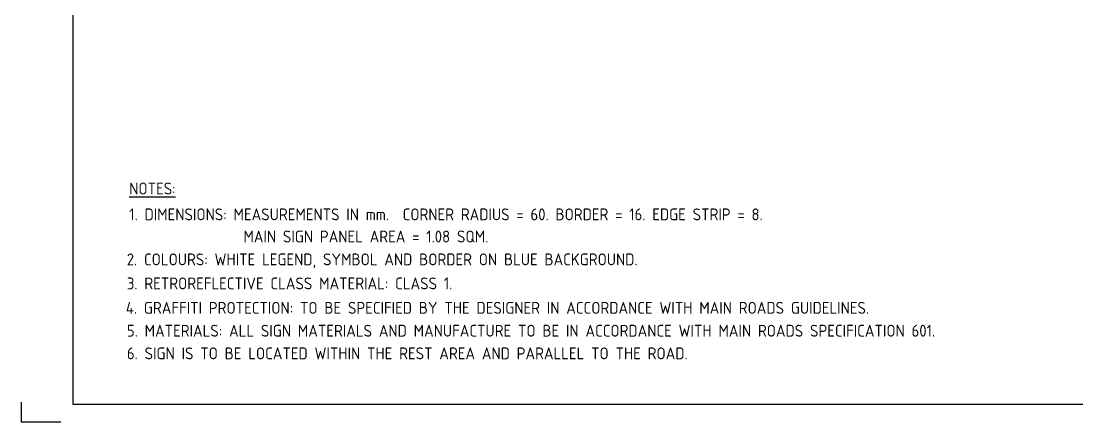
# Model space of a CAD drawing. Extents: x 0 to 420, y 0 to 297.
# Drawn here: x 0 to 266.2, y 0 to 101.2 of the extents above; entities that cross this region are included whole.
import ezdxf
from ezdxf.enums import TextEntityAlignment as Align

# ---------------------------------------------------------------- set-up
doc = ezdxf.new("R2010")
doc.units = 0
doc.header["$LTSCALE"] = 0.3
doc.layers.get('0').update_dxf_attribs({"linetype": 'CONTINUOUS'})
for name, color, linetype in [('L18', 4, 'CONTINUOUS'), ('T25', 1, 'CONTINUOUS'), ('TBLK18', 4, 'CONTINUOUS'), ('TBLK25', 1, 'CONTINUOUS'), ('TBLK35', 3, 'CONTINUOUS'), ('TBLK50', 7, 'CONTINUOUS')]:
    doc.layers.add(name, color=color, linetype=linetype)
doc.styles.add('ISO', font='iso.shx')

# ---------------------------------------------------------------- blocks, each defined once
blk = doc.blocks.new('A3BBLK')
at = {"layer": 'TBLK25'}
for p, q in [((0, 5), (0, 0)), ((0, 0), (10, 0))]:
    blk.add_line(p, q, dxfattribs=at)
at = {"layer": 'TBLK50'}
for p, q in [((13, 292.5), (13, 4.5)), ((13, 4.5), (415.5, 4.5))]:
    blk.add_line(p, q, dxfattribs=at)
blk = doc.blocks.new('a3_in_vtblk std dwg')
blk.add_blockref('A3BBLK', (0, 0))
at = {"layer": 'TBLK18', "style": 'ISO'}
blk.add_attdef('MR_DIRECTORATE', text='', height=1.5, dxfattribs=at).set_placement((381.5, 68.12), align=Align.CENTER)
for tag, p in [('STREET_NAME', (355.51, 62.1)), ('TELEPHONE_NO.', (368.31, 59.84)), ('SUBURB_POSTCODE', (388.49, 62.1)), ('FAX_NO.', (393.56, 59.84))]:
    blk.add_attdef(tag, p, '', height=1.5, dxfattribs=at)
at = {"layer": 'TBLK25', "style": 'ISO'}
for tag, height, p in [('MR_BRANCH', 2, (381.5, 65.2)), ('ROAD_SECTION', 1.75, (384.5, 29.16)), ('SLK', 1.75, (384.5, 26.11)), ('CHAINAGE', 1.75, (384.5, 19.21))]:
    blk.add_attdef(tag, text='', height=height, dxfattribs=at).set_placement(p, align=Align.CENTER)
for tag, p, height in [('FILE_NUMBER', (371.77, 54.24), 2.5), ('DESIGNED_/_DRAWN', (371.77, 49.49), 2), ('VERIFIED', (371.77, 44.49), 2), ('APPROVED', (371.77, 39.49), 2), ('LOCAL_AUTHORITY', (370.48, 16.73), 1.25)]:
    blk.add_attdef(tag, p, '', height=height, dxfattribs=at)
at = {"layer": 'TBLK35', "style": 'ISO', "width": 0.9}
for tag, p in [('ROAD_PROJECT&NUMBER', (384.5, 32.23)), ('DRAWING_DESCRIPTION', (384.5, 22.29))]:
    blk.add_attdef(tag, text='', height=2.5, dxfattribs=at).set_placement(p, align=Align.CENTER)
at = {"layer": 'TBLK50', "style": 'ISO'}
blk.add_attdef('MRWA_DRG_NUMBER', (356.29, 6.08), '', height=5, dxfattribs=at)

msp = doc.modelspace()

# ---------------------------------------------------------------- block references
at = {"layer": 'L18'}
msp.add_blockref('a3_in_vtblk std dwg', (0, 0), dxfattribs=at)

# ---------------------------------------------------------------- texts
at = {"layer": 'T25', "color": 3, "style": 'ISO'}
for s, p in [('%%UNOTES:', (27.260673, 57.412063)), ('1. DIMENSIONS: MEASUREMENTS IN mm.  CORNER RADIUS = 60. BORDER = 16. EDGE STRIP = 8.', (27.260673, 50.891407)), ('MAIN SIGN PANEL AREA = 1.08 SQM.', (56.043274, 45.300866)), ('2. COLOURS: WHITE LEGEND, SYMBOL AND BORDER ON BLUE BACKGROUND.', (26.632002, 39.528139)), ('3. RETROREFLECTIVE CLASS MATERIAL: CLASS 1.', (26.660541, 33.466863)), ('4. GRAFFITI PROTECTION: TO BE SPECIFIED BY THE DESIGNER IN ACCORDANCE WITH MAIN ROADS GUIDELINES.', (26.405814, 27.295115)), ('5. MATERIALS: ALL SIGN MATERIALS AND MANUFACTURE TO BE IN ACCORDANCE WITH MAIN ROADS SPECIFICATION 601.', (26.663347, 21.519299)), ('6. SIGN IS TO BE LOCATED WITHIN THE REST AREA AND PARALLEL TO THE ROAD.', (26.663347, 15.805825))]:
    msp.add_text(s, height=3, dxfattribs=at).set_placement(p)

doc.saveas('drawing.dxf')
